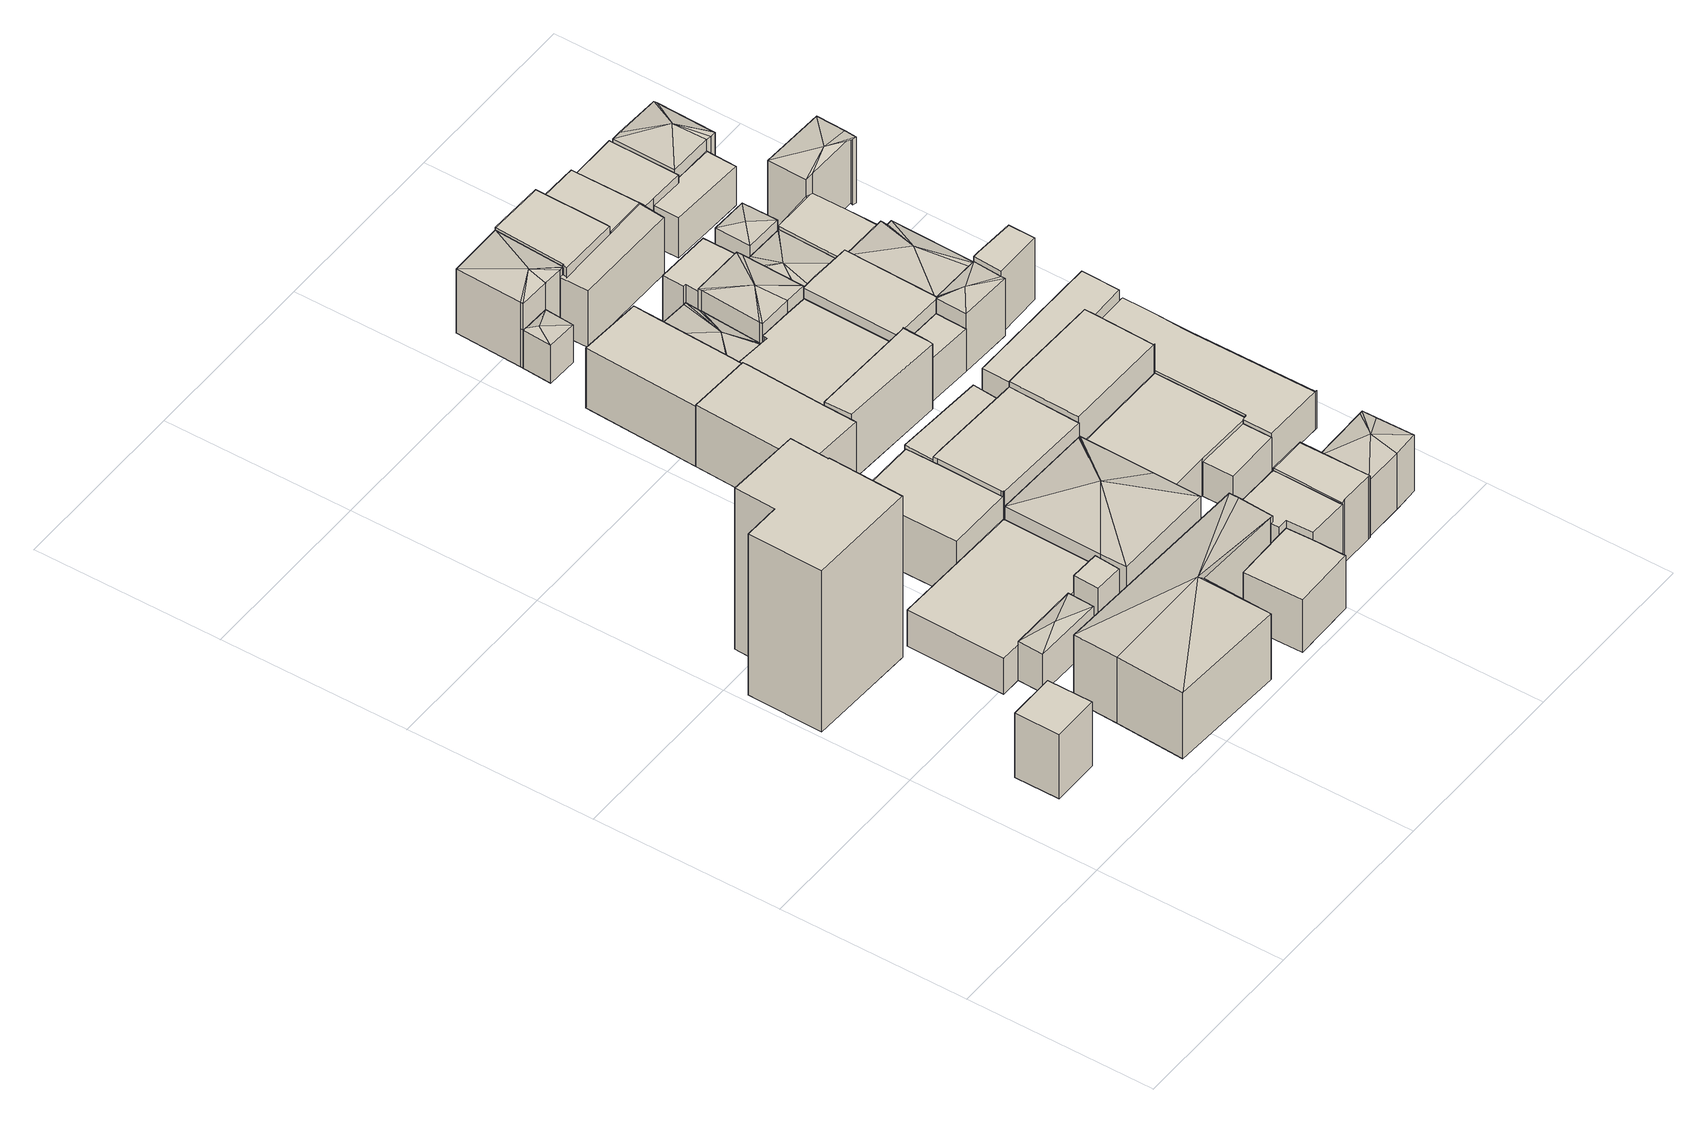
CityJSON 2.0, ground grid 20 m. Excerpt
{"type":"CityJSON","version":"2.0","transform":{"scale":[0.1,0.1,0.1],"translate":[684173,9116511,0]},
"CityObjects":{
"building1":{"type":"Building","attributes":{"Building Type":"Residential","Roof Shape":"flat","Roof Material":"Concrete Glazed Tile","Roof Material Code":"1","Roof Direction":"west","Building Height":7.75,"Roof Slope":7,"Footprint Area":24.22,"Solar PV Capacity Low":3.03,"Solar PV Capacity High":3.98,"Solar Annual Energy Low":4373,"Solar Annual Energy High":5764,"Suitable PV Area":18.11},"geometry":[{"type":"MultiSurface","lod":"2.2","boundaries":[[[0,1,2,3]],[[3,2,4,5]],[[2,1,6,4]],[[1,0,7,6]],[[0,3,5,7]],[[5,4,6,7]]]}]},
"building2":{"type":"Building","attributes":{"Building Type":"Office Building","Roof Shape":"flat","Roof Material":"Concrete Glazed Tile","Roof Material Code":"1","Roof Direction":"west","Building Height":19.64,"Roof Slope":9.4,"Footprint Area":130.6,"Solar PV Capacity Low":17.61,"Solar PV Capacity High":23.13,"Solar Annual Energy Low":25393,"Solar Annual Energy High":33466,"Suitable PV Area":105.13},"geometry":[{"type":"MultiSurface","lod":"2.2","boundaries":[[[8,9,10,11,12,13,14,15]],[[15,14,16,17]],[[14,13,18,16]],[[13,12,19,18]],[[12,11,20,19]],[[11,10,21,20]],[[10,9,22,21]],[[9,8,23,22]],[[8,15,17,23]],[[17,16,18,19,20,21,22,23]]]}]},
"building3":{"type":"Building","attributes":{"Building Type":"Residential","Roof Shape":"hip","Roof Material":"Concrete Glazed Tile","Roof Material Code":"1","Roof Direction":"west","Building Height":4.73,"Roof Slope":21,"Footprint Area":20.99,"Solar PV Capacity Low":2.63,"Solar PV Capacity High":3.45,"Solar Annual Energy Low":3790,"Solar Annual Energy High":4995,"Suitable PV Area":15.69},"geometry":[{"type":"MultiSurface","lod":"2.2","boundaries":[[[24,25,26,27]],[[27,26,28,29]],[[26,25,30,28]],[[25,24,31,30]],[[24,27,29,31]],[[29,28,32]],[[28,30,32]],[[30,31,32]],[[31,29,32]]]}]},
"building4":{"type":"Building","attributes":{"Building Type":"Residential","Roof Shape":"shed","Roof Material":"Concrete Glazed Tile","Roof Material Code":"1","Roof Direction":"west","Building Height":4.12,"Roof Slope":12.4,"Footprint Area":153.12,"Solar PV Capacity Low":19.17,"Solar PV Capacity High":25.18,"Solar Annual Energy Low":27645,"Solar Annual Energy High":36434,"Suitable PV Area":114.46},"geometry":[{"type":"MultiSurface","lod":"2.2","boundaries":[[[33,34,35,36,37,38,39,24,25,40,41]],[[41,40,42,43]],[[40,25,44,42]],[[25,24,45,44]],[[24,39,46,45]],[[39,38,47,46]],[[38,37,48,47]],[[37,36,49,48]],[[36,35,50,49]],[[35,34,51,50]],[[34,33,52,51]],[[33,41,43,52]],[[43,42,44,45,46,47,48,49,50,51,52]]]}]},
"building5":{"type":"Building","attributes":{"Building Type":"Residential","Roof Shape":"hip","Roof Material":"Concrete Glazed Tile","Roof Material Code":"1","Roof Direction":"west","Building Height":7.96,"Roof Slope":23.4,"Footprint Area":201.9,"Solar PV Capacity Low":25.28,"Solar PV Capacity High":33.2,"Solar Annual Energy Low":36451,"Solar Annual Energy High":48040,"Suitable PV Area":150.92},"geometry":[{"type":"MultiSurface","lod":"2.2","boundaries":[[[53,54,55,56,57,58,59,60,61]],[[61,60,62,63]],[[60,59,64,62]],[[59,58,65,64]],[[58,57,66,65]],[[57,56,67,66]],[[56,55,68,67]],[[55,54,69,68]],[[54,53,70,69]],[[53,61,63,70]],[[63,62,71]],[[62,64,71]],[[64,65,71]],[[65,66,71]],[[66,67,71]],[[67,68,71]],[[68,69,71]],[[69,70,71]],[[70,63,71]]]}]},
"building6":{"type":"Building","attributes":{"Building Type":"Residential","Roof Shape":"flat","Roof Material":"Concrete Glazed Tile","Roof Material Code":"1","Roof Direction":"west","Building Height":6.22,"Roof Slope":12.5,"Footprint Area":8.62,"Solar PV Capacity Low":1.08,"Solar PV Capacity High":1.42,"Solar Annual Energy Low":1556,"Solar Annual Energy High":2051,"Suitable PV Area":6.44},"geometry":[{"type":"MultiSurface","lod":"2.2","boundaries":[[[38,39,72,73]],[[73,72,74,75]],[[72,39,76,74]],[[39,38,77,76]],[[38,73,75,77]],[[75,74,76,77]]]}]},
"building7":{"type":"Building","attributes":{"Building Type":"Residential","Roof Shape":"gable","Roof Material":"Clay Tile Shingle","Roof Material Code":"3","Roof Direction":"west","Building Height":6.9,"Roof Slope":27.7,"Footprint Area":73.85,"Solar PV Capacity Low":9.25,"Solar PV Capacity High":12.15,"Solar Annual Energy Low":13334,"Solar Annual Energy High":17573,"Suitable PV Area":55.2},"geometry":[{"type":"MultiSurface","lod":"2.2","boundaries":[[[78,33,34,79,80,81,82]],[[82,81,83,84]],[[81,80,85,83]],[[80,79,86,85]],[[79,34,87,86]],[[34,33,88,87]],[[33,78,89,88]],[[78,82,84,89]],[[84,83,85,86,87,88,89]]]}]},
"building8":{"type":"Building","attributes":{"Building Type":"Residential","Roof Shape":"flat","Roof Material":"Concrete Glazed Tile","Roof Material Code":"1","Roof Direction":"west","Building Height":6.41,"Roof Slope":12,"Footprint Area":42.78,"Solar PV Capacity Low":5.36,"Solar PV Capacity High":7.03,"Solar Annual Energy Low":7723,"Solar Annual Energy High":10178,"Suitable PV Area":31.98},"geometry":[{"type":"MultiSurface","lod":"2.2","boundaries":[[[90,91,92,93,94,95]],[[95,94,96,97]],[[94,93,98,96]],[[93,92,99,98]],[[92,91,100,99]],[[91,90,101,100]],[[90,95,97,101]],[[97,96,98,99,100,101]]]}]},
"building9":{"type":"Building","attributes":{"Building Type":"Residential","Roof Shape":"flat","Roof Material":"Concrete Glazed Tile","Roof Material Code":"1","Roof Direction":"west","Building Height":7.45,"Roof Slope":13.1,"Footprint Area":85.76,"Solar PV Capacity Low":10.74,"Solar PV Capacity High":14.1,"Solar Annual Energy Low":15483,"Solar Annual Energy High":20405,"Suitable PV Area":64.1},"geometry":[{"type":"MultiSurface","lod":"2.2","boundaries":[[[102,103,104,105,106,107,108]],[[108,107,109,110]],[[107,106,111,109]],[[106,105,112,111]],[[105,104,113,112]],[[104,103,114,113]],[[103,102,115,114]],[[102,108,110,115]],[[110,109,111,112,113,114,115]]]}]},
"building10":{"type":"Building","attributes":{"Building Type":"Residential","Roof Shape":"hip","Roof Material":"Concrete Glazed Tile","Roof Material Code":"1","Roof Direction":"west","Building Height":5.69,"Roof Slope":25.2,"Footprint Area":145.19,"Solar PV Capacity Low":18.18,"Solar PV Capacity High":23.88,"Solar Annual Energy Low":26214,"Solar Annual Energy High":34547,"Suitable PV Area":108.53},"geometry":[{"type":"MultiSurface","lod":"2.2","boundaries":[[[116,117,35,37,118,119,120,121,122]],[[122,121,123,124]],[[121,120,125,123]],[[120,119,126,125]],[[119,118,127,126]],[[118,37,128,127]],[[37,35,129,128]],[[35,117,130,129]],[[117,116,131,130]],[[116,122,124,131]],[[124,123,132]],[[123,125,132]],[[125,126,132]],[[126,127,132]],[[127,128,132]],[[128,129,132]],[[129,130,132]],[[130,131,132]],[[131,124,132]]]}]},
"building11":{"type":"Building","attributes":{"Building Type":"Residential","Roof Shape":"flat","Roof Material":"Concrete Glazed Tile","Roof Material Code":"1","Roof Direction":"west","Building Height":7.29,"Roof Slope":8.2,"Footprint Area":37.4,"Solar PV Capacity Low":4.68,"Solar PV Capacity High":6.15,"Solar Annual Energy Low":6752,"Solar Annual Energy High":8899,"Suitable PV Area":27.96},"geometry":[{"type":"MultiSurface","lod":"2.2","boundaries":[[[57,56,55,94,93,92,133,134,135]],[[135,134,136,137]],[[134,133,138,136]],[[133,92,139,138]],[[92,93,140,139]],[[93,94,141,140]],[[94,55,142,141]],[[55,56,143,142]],[[56,57,144,143]],[[57,135,137,144]],[[137,136,138,139,140,141,142,143,144]]]}]},
"building12":{"type":"Building","attributes":{"Building Type":"Residential","Roof Shape":"shed","Roof Material":"Concrete Glazed Tile","Roof Material Code":"1","Roof Direction":"west","Building Height":7.35,"Roof Slope":13.7,"Footprint Area":86.58,"Solar PV Capacity Low":10.84,"Solar PV Capacity High":14.24,"Solar Annual Energy Low":15632,"Solar Annual Energy High":20601,"Suitable PV Area":64.72},"geometry":[{"type":"MultiSurface","lod":"2.2","boundaries":[[[145,146,81,80,79,34,36,35,117,116,147]],[[147,116,148,149]],[[116,117,150,148]],[[117,35,151,150]],[[35,36,152,151]],[[36,34,153,152]],[[34,79,154,153]],[[79,80,155,154]],[[80,81,156,155]],[[81,146,157,156]],[[146,145,158,157]],[[145,147,149,158]],[[149,148,150,151,152,153,154,155,156,157,158]]]}]},
"building13":{"type":"Building","attributes":{"Building Type":"Residential","Roof Shape":"flat","Roof Material":"Clay Tile Shingle","Roof Material Code":"3","Roof Direction":"west","Building Height":7.25,"Roof Slope":9.6,"Footprint Area":83.31,"Solar PV Capacity Low":10.43,"Solar PV Capacity High":13.7,"Solar Annual Energy Low":15041,"Solar Annual Energy High":19823,"Suitable PV Area":62.27},"geometry":[{"type":"MultiSurface","lod":"2.2","boundaries":[[[102,108,159,160,161,162]],[[162,161,163,164]],[[161,160,165,163]],[[160,159,166,165]],[[159,108,167,166]],[[108,102,168,167]],[[102,162,164,168]],[[164,163,165,166,167,168]]]}]},
"building14":{"type":"Building","attributes":{"Building Type":"Residential","Roof Shape":"flat","Roof Material":"Concrete Glazed Tile","Roof Material Code":"1","Roof Direction":"west","Building Height":5.69,"Roof Slope":11.1,"Footprint Area":36.91,"Solar PV Capacity Low":4.62,"Solar PV Capacity High":6.07,"Solar Annual Energy Low":6664,"Solar Annual Energy High":8782,"Suitable PV Area":27.59},"geometry":[{"type":"MultiSurface","lod":"2.2","boundaries":[[[169,146,145,170]],[[170,145,171,172]],[[145,146,173,171]],[[146,169,174,173]],[[169,170,172,174]],[[172,171,173,174]]]}]},
"building15":{"type":"Building","attributes":{"Building Type":"Residential","Roof Shape":"hip","Roof Material":"Concrete Glazed Tile","Roof Material Code":"1","Roof Direction":"west","Building Height":4.57,"Roof Slope":26.9,"Footprint Area":10.4,"Solar PV Capacity Low":1.3,"Solar PV Capacity High":1.71,"Solar Annual Energy Low":1878,"Solar Annual Energy High":2475,"Suitable PV Area":7.77},"geometry":[{"type":"MultiSurface","lod":"2.2","boundaries":[[[175,176,177,178,179]],[[179,178,180,181]],[[178,177,182,180]],[[177,176,183,182]],[[176,175,184,183]],[[175,179,181,184]],[[181,180,185]],[[180,182,185]],[[182,183,185]],[[183,184,185]],[[184,181,185]]]}]},
"building16":{"type":"Building","attributes":{"Building Type":"Residential","Roof Shape":"gable","Roof Material":"Concrete Glazed Tile","Roof Material Code":"1","Roof Direction":"west","Building Height":7.85,"Roof Slope":31.8,"Footprint Area":36.01,"Solar PV Capacity Low":4.51,"Solar PV Capacity High":5.92,"Solar Annual Energy Low":6502,"Solar Annual Energy High":8569,"Suitable PV Area":26.92},"geometry":[{"type":"MultiSurface","lod":"2.2","boundaries":[[[186,106,105,187,188,189]],[[189,188,190,191]],[[188,187,192,190]],[[187,105,193,192]],[[105,106,194,193]],[[106,186,195,194]],[[186,189,191,195]],[[191,190,192,193,194,195]]]}]},
"building17":{"type":"Building","attributes":{"Building Type":"Residential","Roof Shape":"gable","Roof Material":"Concrete Glazed Tile","Roof Material Code":"1","Roof Direction":"west","Building Height":7.52,"Roof Slope":27.5,"Footprint Area":31.12,"Solar PV Capacity Low":3.9,"Solar PV Capacity High":5.12,"Solar Annual Energy Low":5618,"Solar Annual Energy High":7404,"Suitable PV Area":23.26},"geometry":[{"type":"MultiSurface","lod":"2.2","boundaries":[[[133,196,197,198,199,200,201,135,134]],[[134,135,202,203]],[[135,201,204,202]],[[201,200,205,204]],[[200,199,206,205]],[[199,198,207,206]],[[198,197,208,207]],[[197,196,209,208]],[[196,133,210,209]],[[133,134,203,210]],[[203,202,204,205,206,207,208,209,210]]]}]},
"building18":{"type":"Building","attributes":{"Building Type":"Residential","Roof Shape":"shed","Roof Material":"Concrete Glazed Tile","Roof Material Code":"1","Roof Direction":"west","Building Height":5.7,"Roof Slope":14.7,"Footprint Area":118.4,"Solar PV Capacity Low":14.82,"Solar PV Capacity High":19.47,"Solar Annual Energy Low":21376,"Solar Annual Energy High":28172,"Suitable PV Area":88.5},"geometry":[{"type":"MultiSurface","lod":"2.2","boundaries":[[[106,186,211,212,213,214,215,216,217,218,159,108,107]],[[107,108,219,220]],[[108,159,221,219]],[[159,218,222,221]],[[218,217,223,222]],[[217,216,224,223]],[[216,215,225,224]],[[215,214,226,225]],[[214,213,227,226]],[[213,212,228,227]],[[212,211,229,228]],[[211,186,230,229]],[[186,106,231,230]],[[106,107,220,231]],[[220,219,221,222,223,224,225,226,227,228,229,230,231]]]}]},
"building19":{"type":"Building","attributes":{"Building Type":"Residential","Roof Shape":"hip","Roof Material":"Concrete Glazed Tile","Roof Material Code":"1","Roof Direction":"west","Building Height":4.76,"Roof Slope":28.6,"Footprint Area":47.02,"Solar PV Capacity Low":5.89,"Solar PV Capacity High":7.73,"Solar Annual Energy Low":8490,"Solar Annual Energy High":11189,"Suitable PV Area":35.15},"geometry":[{"type":"MultiSurface","lod":"2.2","boundaries":[[[232,160,159,233,218,217,216,234,235,236,237]],[[237,236,238,239]],[[236,235,240,238]],[[235,234,241,240]],[[234,216,242,241]],[[216,217,243,242]],[[217,218,244,243]],[[218,233,245,244]],[[233,159,246,245]],[[159,160,247,246]],[[160,232,248,247]],[[232,237,239,248]],[[239,238,249]],[[238,240,249]],[[240,241,249]],[[241,242,249]],[[242,243,249]],[[243,244,249]],[[244,245,249]],[[245,246,249]],[[246,247,249]],[[247,248,249]],[[248,239,249]]]}]},
"building20":{"type":"Building","attributes":{"Building Type":"Residential","Roof Shape":"hip","Roof Material":"Clay Tile Shingle","Roof Material Code":"3","Roof Direction":"west","Building Height":7.8,"Roof Slope":27.5,"Footprint Area":45,"Solar PV Capacity Low":5.63,"Solar PV Capacity High":7.4,"Solar Annual Energy Low":8124,"Solar Annual Energy High":10707,"Suitable PV Area":33.64},"geometry":[{"type":"MultiSurface","lod":"2.2","boundaries":[[[250,251,177,176,175,252,253,254]],[[254,253,255,256]],[[253,252,257,255]],[[252,175,258,257]],[[175,176,259,258]],[[176,177,260,259]],[[177,251,261,260]],[[251,250,262,261]],[[250,254,256,262]],[[256,255,263]],[[255,257,263]],[[257,258,263]],[[258,259,263]],[[259,260,263]],[[260,261,263]],[[261,262,263]],[[262,256,263]]]}]},
"building21":{"type":"Building","attributes":{"Building Type":"Residential","Roof Shape":"flat","Roof Material":"Concrete Glazed Tile","Roof Material Code":"1","Roof Direction":"west","Building Height":4.49,"Roof Slope":6,"Footprint Area":111.51,"Solar PV Capacity Low":13.96,"Solar PV Capacity High":18.34,"Solar Annual Energy Low":20133,"Solar Annual Energy High":26533,"Suitable PV Area":83.35},"geometry":[{"type":"MultiSurface","lod":"2.2","boundaries":[[[121,120,264,265,266,267,268,269,270,269]],[[269,270,271,272]],[[269,268,273,272]],[[268,267,274,273]],[[267,266,275,274]],[[266,265,276,275]],[[265,264,277,276]],[[264,120,278,277]],[[120,121,279,278]],[[121,269,272,279]],[[272,271,272,273,274,275,276,277,278,279]]]}]},
"building22":{"type":"Building","attributes":{"Building Type":"Residential","Roof Shape":"shed","Roof Material":"Concrete Glazed Tile","Roof Material Code":"1","Roof Direction":"west","Building Height":4.09,"Roof Slope":12.8,"Footprint Area":19.48,"Solar PV Capacity Low":2.44,"Solar PV Capacity High":3.2,"Solar Annual Energy Low":3517,"Solar Annual Energy High":4635,"Suitable PV Area":14.56},"geometry":[{"type":"MultiSurface","lod":"2.2","boundaries":[[[266,265,280,281]],[[281,280,282,283]],[[280,265,284,282]],[[265,266,285,284]],[[266,281,283,285]],[[283,282,284,285]]]}]},
"building23":{"type":"Building","attributes":{"Building Type":"Residential","Roof Shape":"hip","Roof Material":"Concrete Glazed Tile","Roof Material Code":"1","Roof Direction":"west","Building Height":6.76,"Roof Slope":29.5,"Footprint Area":38.92,"Solar PV Capacity Low":4.87,"Solar PV Capacity High":6.4,"Solar Annual Energy Low":7027,"Solar Annual Energy High":9261,"Suitable PV Area":29.09},"geometry":[{"type":"MultiSurface","lod":"2.2","boundaries":[[[286,200,199,287,288,289,290]],[[290,289,291,292]],[[289,288,293,291]],[[288,287,294,293]],[[287,199,295,294]],[[199,200,296,295]],[[200,286,297,296]],[[286,290,292,297]],[[292,291,298]],[[291,293,298]],[[293,294,298]],[[294,295,298]],[[295,296,298]],[[296,297,298]],[[297,292,298]]]}]},
"building24":{"type":"Building","attributes":{"Building Type":"Residential","Roof Shape":"flat","Roof Material":"Concrete Glazed Tile","Roof Material Code":"1","Roof Direction":"west","Building Height":7.99,"Roof Slope":5.6,"Footprint Area":86.66,"Solar PV Capacity Low":10.85,"Solar PV Capacity High":14.25,"Solar Annual Energy Low":15646,"Solar Annual Energy High":20620,"Suitable PV Area":64.78},"geometry":[{"type":"MultiSurface","lod":"2.2","boundaries":[[[299,147,122,269,270,300,301]],[[301,300,302,303]],[[300,270,304,302]],[[270,269,305,304]],[[269,122,306,305]],[[122,147,307,306]],[[147,299,308,307]],[[299,301,303,308]],[[303,302,304,305,306,307,308]]]}]},
"building25":{"type":"Building","attributes":{"Building Type":"Residential","Roof Shape":"hip","Roof Material":"Concrete Glazed Tile","Roof Material Code":"1","Roof Direction":"west","Building Height":7.32,"Roof Slope":22.1,"Footprint Area":42.66,"Solar PV Capacity Low":5.34,"Solar PV Capacity High":7.01,"Solar Annual Energy Low":7701,"Solar Annual Energy High":10150,"Suitable PV Area":31.89},"geometry":[{"type":"MultiSurface","lod":"2.2","boundaries":[[[236,235,234,216,215,214,213,309,310]],[[310,309,311,312]],[[309,213,313,311]],[[213,214,314,313]],[[214,215,315,314]],[[215,216,316,315]],[[216,234,317,316]],[[234,235,318,317]],[[235,236,319,318]],[[236,310,312,319]],[[312,311,320]],[[311,313,320]],[[313,314,320]],[[314,315,320]],[[315,316,320]],[[316,317,320]],[[317,318,320]],[[318,319,320]],[[319,312,320]]]}]},
"building26":{"type":"Building","attributes":{"Building Type":"Residential","Roof Shape":"flat","Roof Material":"Concrete Glazed Tile","Roof Material Code":"1","Roof Direction":"west","Building Height":5.22,"Roof Slope":7.4,"Footprint Area":18.18,"Solar PV Capacity Low":2.28,"Solar PV Capacity High":2.99,"Solar Annual Energy Low":3283,"Solar Annual Energy High":4326,"Suitable PV Area":13.59},"geometry":[{"type":"MultiSurface","lod":"2.2","boundaries":[[[321,211,186,189,188,322]],[[322,188,323,324]],[[188,189,325,323]],[[189,186,326,325]],[[186,211,327,326]],[[211,321,328,327]],[[321,322,324,328]],[[324,323,325,326,327,328]]]}]},
"building27":{"type":"Building","attributes":{"Building Type":"Residential","Roof Shape":"shed","Roof Material":"Concrete Glazed Tile","Roof Material Code":"1","Roof Direction":"west","Building Height":7.97,"Roof Slope":12.6,"Footprint Area":49.89,"Solar PV Capacity Low":6.25,"Solar PV Capacity High":8.2,"Solar Annual Energy Low":9008,"Solar Annual Energy High":11871,"Suitable PV Area":37.29},"geometry":[{"type":"MultiSurface","lod":"2.2","boundaries":[[[329,330,250,254,253,331,332]],[[332,331,333,334]],[[331,253,335,333]],[[253,254,336,335]],[[254,250,337,336]],[[250,330,338,337]],[[330,329,339,338]],[[329,332,334,339]],[[334,333,335,336,337,338,339]]]}]},
"building28":{"type":"Building","attributes":{"Building Type":"Residential","Roof Shape":"gable","Roof Material":"Concrete Glazed Tile","Roof Material Code":"1","Roof Direction":"west","Building Height":6.89,"Roof Slope":32.2,"Footprint Area":29.97,"Solar PV Capacity Low":3.75,"Solar PV Capacity High":4.93,"Solar Annual Energy Low":5411,"Solar Annual Energy High":7131,"Suitable PV Area":22.4},"geometry":[{"type":"MultiSurface","lod":"2.2","boundaries":[[[340,341,342,329,332,331,253,252,343,344]],[[344,343,345,346]],[[343,252,347,345]],[[252,253,348,347]],[[253,331,349,348]],[[331,332,350,349]],[[332,329,351,350]],[[329,342,352,351]],[[342,341,353,352]],[[341,340,354,353]],[[340,344,346,354]],[[346,345,347,348,349,350,351,352,353,354]]]}]},
"building29":{"type":"Building","attributes":{"Building Type":"Residential","Roof Shape":"shed","Roof Material":"Concrete Glazed Tile","Roof Material Code":"1","Roof Direction":"west","Building Height":6.97,"Roof Slope":11.4,"Footprint Area":21.43,"Solar PV Capacity Low":2.68,"Solar PV Capacity High":3.52,"Solar Annual Energy Low":3868,"Solar Annual Energy High":5098,"Suitable PV Area":16.02},"geometry":[{"type":"MultiSurface","lod":"2.2","boundaries":[[[310,355,356,232,237,236]],[[236,237,357,358]],[[237,232,359,357]],[[232,356,360,359]],[[356,355,361,360]],[[355,310,362,361]],[[310,236,358,362]],[[358,357,359,360,361,362]]]}]},
"building30":{"type":"Building","attributes":{"Building Type":"Residential","Roof Shape":"flat","Roof Material":"Concrete Glazed Tile","Roof Material Code":"1","Roof Direction":"west","Building Height":6.9,"Roof Slope":7.9,"Footprint Area":62.21,"Solar PV Capacity Low":7.79,"Solar PV Capacity High":10.23,"Solar Annual Energy Low":11233,"Solar Annual Energy High":14804,"Suitable PV Area":46.51},"geometry":[{"type":"MultiSurface","lod":"2.2","boundaries":[[[212,211,321,363,364,365,366]],[[366,365,367,368]],[[365,364,369,367]],[[364,363,370,369]],[[363,321,371,370]],[[321,211,372,371]],[[211,212,373,372]],[[212,366,368,373]],[[368,367,369,370,371,372,373]]]}]},
"building31":{"type":"Building","attributes":{"Building Type":"Residential","Roof Shape":"flat","Roof Material":"Concrete Glazed Tile","Roof Material Code":"1","Roof Direction":"west","Building Height":6.01,"Roof Slope":9.2,"Footprint Area":63.5,"Solar PV Capacity Low":7.95,"Solar PV Capacity High":10.44,"Solar Annual Energy Low":11465,"Solar Annual Energy High":15110,"Suitable PV Area":47.47},"geometry":[{"type":"MultiSurface","lod":"2.2","boundaries":[[[374,299,301,375,376]],[[376,375,377,378]],[[375,301,379,377]],[[301,299,380,379]],[[299,374,381,380]],[[374,376,378,381]],[[378,377,379,380,381]]]}]},
"building32":{"type":"Building","attributes":{"Building Type":"Residential","Roof Shape":"gable","Roof Material":"Concrete Glazed Tile","Roof Material Code":"1","Roof Direction":"west","Building Height":4.59,"Roof Slope":27.2,"Footprint Area":126.3,"Solar PV Capacity Low":15.81,"Solar PV Capacity High":20.77,"Solar Annual Energy Low":22803,"Solar Annual Energy High":30053,"Suitable PV Area":94.41},"geometry":[{"type":"MultiSurface","lod":"2.2","boundaries":[[[266,281,382,383,384,385,386,387,388,375,301,300,269,268,267]],[[267,268,389,390]],[[268,269,391,389]],[[269,300,392,391]],[[300,301,393,392]],[[301,375,394,393]],[[375,388,395,394]],[[388,387,396,395]],[[387,386,397,396]],[[386,385,398,397]],[[385,384,399,398]],[[384,383,400,399]],[[383,382,401,400]],[[382,281,402,401]],[[281,266,403,402]],[[266,267,390,403]],[[390,389,391,392,393,394,395,396,397,398,399,400,401,402,403]]]}]},
"building33":{"type":"Building","attributes":{"Building Type":"Residential","Roof Shape":"hip","Roof Material":"Concrete Glazed Tile","Roof Material Code":"1","Roof Direction":"west","Building Height":5.33,"Roof Slope":24.7,"Footprint Area":44.19,"Solar PV Capacity Low":5.53,"Solar PV Capacity High":7.27,"Solar Annual Energy Low":7978,"Solar Annual Energy High":10515,"Suitable PV Area":33.03},"geometry":[{"type":"MultiSurface","lod":"2.2","boundaries":[[[404,405,310,309,213,212,366,365,406]],[[406,365,407,408]],[[365,366,409,407]],[[366,212,410,409]],[[212,213,411,410]],[[213,309,412,411]],[[309,310,413,412]],[[310,405,414,413]],[[405,404,415,414]],[[404,406,408,415]],[[408,407,416]],[[407,409,416]],[[409,410,416]],[[410,411,416]],[[411,412,416]],[[412,413,416]],[[413,414,416]],[[414,415,416]],[[415,408,416]]]}]},
"building34":{"type":"Building","attributes":{"Building Type":"Residential","Roof Shape":"hip","Roof Material":"Concrete Glazed Tile","Roof Material Code":"1","Roof Direction":"west","Building Height":7.02,"Roof Slope":24.5,"Footprint Area":19.69,"Solar PV Capacity Low":2.46,"Solar PV Capacity High":3.24,"Solar Annual Energy Low":3554,"Solar Annual Energy High":4684,"Suitable PV Area":14.72},"geometry":[{"type":"MultiSurface","lod":"2.2","boundaries":[[[417,418,364,363,321,322,419]],[[419,322,420,421]],[[322,321,422,420]],[[321,363,423,422]],[[363,364,424,423]],[[364,418,425,424]],[[418,417,426,425]],[[417,419,421,426]],[[421,420,427]],[[420,422,427]],[[422,423,427]],[[423,424,427]],[[424,425,427]],[[425,426,427]],[[426,421,427]]]}]},
"building35":{"type":"Building","attributes":{"Building Type":"Residential","Roof Shape":"flat","Roof Material":"Clay Tile Shingle","Roof Material Code":"3","Roof Direction":"west","Building Height":6.26,"Roof Slope":12.2,"Footprint Area":42.01,"Solar PV Capacity Low":5.26,"Solar PV Capacity High":6.91,"Solar Annual Energy Low":7584,"Solar Annual Energy High":9996,"Suitable PV Area":31.4},"geometry":[{"type":"MultiSurface","lod":"2.2","boundaries":[[[330,342,341,340,428,429,430,431]],[[431,430,432,433]],[[430,429,434,432]],[[429,428,435,434]],[[428,340,436,435]],[[340,341,437,436]],[[341,342,438,437]],[[342,330,439,438]],[[330,431,433,439]],[[432,434,435,436,437,438,439,433]]]}]},
"building36":{"type":"Building","attributes":{"Building Type":"Residential","Roof Shape":"hip","Roof Material":"Concrete Glazed Tile","Roof Material Code":"1","Roof Direction":"west","Building Height":6.63,"Roof Slope":21.5,"Footprint Area":15.51,"Solar PV Capacity Low":1.94,"Solar PV Capacity High":2.55,"Solar Annual Energy Low":2801,"Solar Annual Energy High":3691,"Suitable PV Area":11.6},"geometry":[{"type":"MultiSurface","lod":"2.2","boundaries":[[[440,405,404,441]],[[441,404,442,443]],[[404,405,444,442]],[[405,440,445,444]],[[440,441,443,445]],[[443,442,446]],[[442,444,446]],[[444,445,446]],[[445,443,446]]]}]},
"building37":{"type":"Building","attributes":{"Building Type":"Residential","Roof Shape":"hip","Roof Material":"Concrete Glazed Tile","Roof Material Code":"1","Roof Direction":"west","Building Height":6.17,"Roof Slope":26.5,"Footprint Area":61.25,"Solar PV Capacity Low":7.67,"Solar PV Capacity High":10.07,"Solar Annual Energy Low":11059,"Solar Annual Energy High":14575,"Suitable PV Area":45.79},"geometry":[{"type":"MultiSurface","lod":"2.2","boundaries":[[[418,447,448,449,450,365,364]],[[364,365,451,452]],[[365,450,453,451]],[[450,449,454,453]],[[449,448,455,454]],[[448,447,456,455]],[[447,418,457,456]],[[418,364,452,457]],[[452,451,458]],[[451,453,458]],[[453,454,458]],[[454,455,458]],[[455,456,458]],[[456,457,458]],[[457,452,458]]]}]},
"building38":{"type":"Building","attributes":{"Building Type":"Residential","Roof Shape":"gable","Roof Material":"Concrete Glazed Tile","Roof Material Code":"1","Roof Direction":"west","Building Height":5.58,"Roof Slope":27.1,"Footprint Area":37.95,"Solar PV Capacity Low":4.75,"Solar PV Capacity High":6.24,"Solar Annual Energy Low":6852,"Solar Annual Energy High":9030,"Suitable PV Area":28.37},"geometry":[{"type":"MultiSurface","lod":"2.2","boundaries":[[[459,460,406,365,450]],[[450,365,461,462]],[[365,406,463,461]],[[406,460,464,463]],[[460,459,465,464]],[[459,450,462,465]],[[462,461,463,464,465]]]}]},
"building39":{"type":"Building","attributes":{"Building Type":"Residential","Roof Shape":"shed","Roof Material":"Concrete Glazed Tile","Roof Material Code":"1","Roof Direction":"west","Building Height":7.51,"Roof Slope":10.7,"Footprint Area":15.18,"Solar PV Capacity Low":1.9,"Solar PV Capacity High":2.5,"Solar Annual Energy Low":2740,"Solar Annual Energy High":3611,"Suitable PV Area":11.34},"geometry":[{"type":"MultiSurface","lod":"2.2","boundaries":[[[466,447,418,417,467]],[[467,417,468,469]],[[417,418,470,468]],[[418,447,471,470]],[[447,466,472,471]],[[466,467,469,472]],[[469,468,470,471,472]]]}]},
"building40":{"type":"Building","attributes":{"Building Type":"Residential","Roof Shape":"flat","Roof Material":"Concrete Glazed Tile","Roof Material Code":"1","Roof Direction":"west","Building Height":5.78,"Roof Slope":14.1,"Footprint Area":39.88,"Solar PV Capacity Low":4.99,"Solar PV Capacity High":6.56,"Solar Annual Energy Low":7200,"Solar Annual Energy High":9489,"Suitable PV Area":29.81},"geometry":[{"type":"MultiSurface","lod":"2.2","boundaries":[[[430,429,473,474,475,476,477,478]],[[478,477,479,480]],[[477,476,481,479]],[[476,475,482,481]],[[475,474,483,482]],[[474,473,484,483]],[[473,429,485,484]],[[429,430,486,485]],[[430,478,480,486]],[[480,479,481,482,483,484,485,486]]]}]},
"building41":{"type":"Building","attributes":{"Building Type":"Residential","Roof Shape":"gable","Roof Material":"Concrete Glazed Tile","Roof Material Code":"1","Roof Direction":"west","Building Height":4.75,"Roof Slope":30.5,"Footprint Area":24.69,"Solar PV Capacity Low":3.09,"Solar PV Capacity High":4.06,"Solar Annual Energy Low":4458,"Solar Annual Energy High":5876,"Suitable PV Area":18.46},"geometry":[{"type":"MultiSurface","lod":"2.2","boundaries":[[[487,475,474,473,488,489]],[[489,488,490,491]],[[488,473,492,490]],[[473,474,493,492]],[[474,475,494,493]],[[475,487,495,494]],[[487,489,491,495]],[[491,490,492,493,494,495]]]}]},
"building42":{"type":"Building","attributes":{"Building Type":"Residential","Roof Shape":"hip","Roof Material":"Concrete Glazed Tile","Roof Material Code":"1","Roof Direction":"west","Building Height":6.24,"Roof Slope":25.7,"Footprint Area":39.77,"Solar PV Capacity Low":4.98,"Solar PV Capacity High":6.54,"Solar Annual Energy Low":7179,"Solar Annual Energy High":9462,"Suitable PV Area":29.72},"geometry":[{"type":"MultiSurface","lod":"2.2","boundaries":[[[476,475,487,496,497,498,499,500,501]],[[501,500,502,503]],[[500,499,504,502]],[[499,498,505,504]],[[498,497,506,505]],[[497,496,507,506]],[[496,487,508,507]],[[487,475,509,508]],[[475,476,510,509]],[[476,501,503,510]],[[503,502,511]],[[502,504,511]],[[504,505,511]],[[505,506,511]],[[506,507,511]],[[507,508,511]],[[508,509,511]],[[509,510,511]],[[510,503,511]]]}]},
"building43":{"type":"Building","attributes":{"Building Type":"Residential","Roof Shape":"hip","Roof Material":"Concrete Glazed Tile","Roof Material Code":"1","Roof Direction":"west","Building Height":7.98,"Roof Slope":22.7,"Footprint Area":28.96,"Solar PV Capacity Low":3.63,"Solar PV Capacity High":4.76,"Solar Annual Energy Low":5229,"Solar Annual Energy High":6892,"Suitable PV Area":21.65},"geometry":[{"type":"MultiSurface","lod":"2.2","boundaries":[[[512,460,459,513,514,515,516,517]],[[517,516,518,519]],[[516,515,520,518]],[[515,514,521,520]],[[514,513,522,521]],[[513,459,523,522]],[[459,460,524,523]],[[460,512,525,524]],[[512,517,519,525]],[[519,518,526]],[[518,520,526]],[[520,521,526]],[[521,522,526]],[[522,523,526]],[[523,524,526]],[[524,525,526]],[[525,519,526]]]}]}
},
"vertices":[
[56,79,0],[107,79,0],[107,127,0],[56,127,0],[107,127,78],[56,127,78],[107,79,78],[56,79,78],
[47,378,0],[8,379,0],[6,299,0],[125,295,0],[128,376,0],[127,376,0],[129,418,0],[49,422,0],[129,418,196],[49,422,196],[127,376,196],[128,376,196],[125,295,196],[6,299,196],[8,379,196],[47,378,196],
[235,194,0],[159,195,0],[158,168,0],[234,166,0],[158,168,47],[234,166,47],[159,195,47],[235,194,47],[196,181,50],
[214,299,0],[284,298,0],[285,297,0],[285,298,0],[283,193,0],[275,193,0],[243,194,0],[137,195,0],[139,300,0],[137,195,44],[139,300,44],[159,195,43],[235,194,42],[243,194,42],[275,193,41],[283,193,41],[285,298,41],[285,297,41],[284,298,41],[214,299,42],
[287,13,0],[290,87,0],[387,83,0],[390,83,0],[392,121,0],[392,131,0],[166,140,0],[164,92,0],[160,19,0],[164,92,80],[160,19,80],[166,140,80],[392,131,80],[392,121,80],[390,83,80],[387,83,80],[290,87,80],[287,13,80],[279,86,91],
[242,167,0],[273,166,0],[242,167,62],[273,166,62],[243,194,62],[275,193,62],
[214,404,0],[284,300,0],[285,369,0],[285,374,0],[285,403,0],[285,374,69],[285,403,69],[285,369,69],[284,300,69],[284,298,69],[214,299,69],[214,404,69],
[331,10,0],[399,11,0],[399,46,0],[398,74,0],[387,74,0],[330,73,0],[387,74,64],[330,73,64],[398,74,64],[399,46,64],[399,11,64],[331,10,64],
[220,583,0],[214,459,0],[283,455,0],[283,460,0],[284,490,0],[288,574,0],[288,580,0],[288,574,75],[288,580,75],[284,490,75],[283,460,75],[283,455,75],[214,459,75],[220,583,75],
[395,295,0],[395,294,0],[283,165,0],[394,163,0],[395,214,0],[396,294,0],[396,295,0],[396,294,57],[396,295,57],[395,214,57],[394,163,57],[283,165,57],[283,193,57],[285,297,57],[395,294,57],[395,295,57],[351,240,67],
[443,45,0],[443,47,0],[444,120,0],[443,47,73],[444,120,73],[443,45,73],[399,46,73],[398,74,73],[387,74,73],[387,83,73],[390,83,73],[392,121,73],
[393,371,0],[297,374,0],[398,371,0],[395,295,74],[398,371,73],[395,294,74],[285,297,75],[285,298,75],[284,298,75],[284,300,75],[285,369,75],[285,374,75],[297,374,75],[393,371,74],
[289,593,0],[293,684,0],[294,701,0],[226,705,0],[294,701,73],[226,705,73],[293,684,73],[289,593,73],[288,580,73],[220,583,73],
[299,414,0],[396,408,0],[393,371,57],[396,408,57],[297,374,57],[299,414,57],
[269,778,0],[236,779,0],[236,782,0],[234,748,0],[267,747,0],[234,748,46],[267,747,46],[236,782,46],[236,779,46],[269,778,46],[246,769,49],
[398,486,0],[399,454,0],[399,460,0],[400,486,0],[399,460,81],[400,486,81],[399,454,79],[283,460,81],[284,490,79],[398,486,80],
[446,45,0],[483,45,0],[485,45,0],[485,46,0],[485,101,0],[485,120,0],[444,120,76],[443,47,75],[485,120,75],[485,101,75],[485,46,75],[485,45,75],[483,45,76],[446,45,77],[443,45,75],
[399,492,0],[401,594,0],[400,594,0],[400,593,0],[377,594,0],[340,595,0],[340,593,0],[340,590,0],[288,580,60],[288,574,60],[289,593,60],[340,590,58],[340,593,58],[340,595,58],[377,594,58],[400,593,57],[400,594,57],[401,594,57],[399,492,57],[398,486,57],[284,490,60],
[342,681,0],[291,593,0],[340,598,0],[344,663,0],[344,667,0],[345,681,0],[344,667,48],[345,681,48],[344,663,48],[340,598,48],[340,595,48],[340,593,48],[340,590,48],[291,593,48],[289,593,48],[293,684,48],[342,681,48],[328,631,53],
[299,853,0],[239,853,0],[290,777,0],[294,777,0],[295,777,0],[294,777,78],[295,777,78],[290,777,78],[269,778,78],[236,779,78],[236,782,78],[239,853,78],[299,853,78],[270,797,84],
[394,196,0],[444,196,0],[505,195,0],[506,195,0],[509,195,0],[510,293,0],[509,293,0],[509,293,45],[510,293,45],[509,195,45],[506,195,45],[505,195,45],[444,196,45],[394,196,45],[395,214,45],[396,294,45],
[444,163,0],[505,164,0],[444,163,42],[505,164,41],[444,196,42],[505,195,41],
[551,102,0],[528,46,0],[556,47,0],[555,87,0],[555,102,0],[555,87,68],[555,102,68],[556,47,68],[528,46,68],[485,46,68],[485,101,68],[551,102,68],[531,76,73],
[414,371,0],[511,360,0],[511,369,0],[511,360,80],[511,369,80],[509,293,80],[510,293,80],[396,295,80],[398,371,80],[414,371,80],
[402,660,0],[402,666,0],[402,660,73],[402,666,73],[400,594,73],[400,593,73],[377,594,73],[340,595,73],[340,598,73],[344,663,73],[344,667,73],[372,626,78],
[456,490,0],[455,457,0],[399,460,52],[455,457,52],[400,486,52],[398,486,52],[399,492,52],[456,490,52],
[359,777,0],[360,852,0],[293,772,0],[359,772,0],[293,772,81],[359,772,80],[294,777,81],[295,777,81],[299,853,81],[360,852,80],[359,777,80],
[405,772,0],[360,772,0],[360,777,0],[290,747,0],[405,746,0],[290,747,69],[405,746,69],[290,777,69],[294,777,69],[293,772,72],[359,772,72],[359,777,69],[360,777,69],[360,772,72],[405,772,72],
[402,702,0],[343,704,0],[345,681,70],[344,667,70],[342,681,70],[343,704,70],[402,702,70],[402,666,70],
[459,490,0],[459,491,0],[462,592,0],[419,594,0],[462,592,69],[419,594,69],[459,491,69],[459,490,69],[456,490,69],[399,492,69],[401,594,69],
[415,412,0],[566,370,0],[567,411,0],[566,370,60],[567,411,60],[511,369,60],[414,371,60],[415,412,60],
[572,163,0],[571,163,0],[569,297,0],[569,299,0],[569,301,0],[571,350,0],[571,370,0],[509,195,48],[506,195,46],[510,293,48],[511,360,49],[511,369,49],[566,370,48],[571,370,46],[571,350,46],[569,301,47],[569,299,47],[569,297,47],[571,163,46],[572,163,46],[505,164,46],[505,195,46],
[462,664,0],[421,665,0],[464,664,0],[462,592,53],[464,664,53],[419,594,53],[401,594,53],[400,594,53],[402,660,53],[402,666,53],[421,665,53],[462,664,53],[426,633,59],
[512,459,0],[514,490,0],[512,455,0],[455,457,70],[512,455,70],[456,490,70],[459,490,70],[459,491,70],[514,490,70],[512,459,70],[481,476,73],
[413,772,0],[413,774,0],[413,848,0],[413,851,0],[413,848,63],[413,851,63],[413,774,63],[413,772,63],[405,772,63],[360,772,63],[360,777,63],[360,852,63],
[422,703,0],[462,702,0],[462,664,66],[462,702,66],[421,665,66],[422,703,66],[442,684,69],
[520,490,0],[522,584,0],[516,584,0],[516,591,0],[462,592,62],[459,491,62],[516,591,62],[516,584,62],[522,584,62],[520,490,62],[514,490,62],[501,546,68],
[516,664,0],[506,664,0],[462,592,56],[516,591,56],[464,664,57],[506,664,60],[516,664,56],
[565,488,0],[565,460,0],[512,459,76],[565,460,75],[514,490,76],[520,490,76],[565,488,75],
[429,774,0],[466,773,0],[466,777,0],[467,844,0],[467,848,0],[466,848,0],[467,848,58],[466,848,58],[467,844,58],[466,777,58],[466,773,58],[429,774,58],[413,774,58],[413,848,58],
[514,776,0],[429,747,0],[513,744,0],[429,747,49],[513,744,47],[429,774,49],[466,773,49],[466,777,47],[514,776,48],
[519,775,0],[525,775,0],[525,776,0],[527,839,0],[527,842,0],[477,844,0],[527,842,62],[477,844,62],[527,839,62],[525,776,62],[525,775,62],[519,775,62],[514,776,62],[466,777,62],[467,844,62],[508,809,68],
[507,706,0],[573,663,0],[572,660,0],[576,659,0],[577,672,0],[578,703,0],[577,672,80],[578,703,80],[576,659,80],[572,660,80],[573,663,80],[516,664,80],[506,664,80],[507,706,80],[547,673,84]
]}
